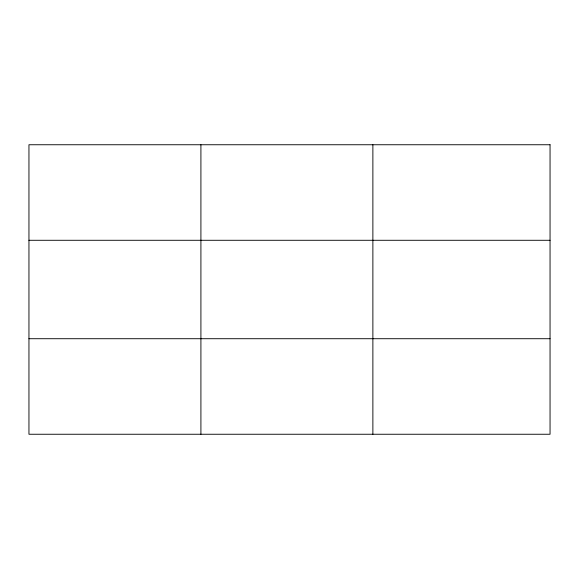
<?xml version="1.0" encoding="UTF-8"?>
<svg xmlns="http://www.w3.org/2000/svg" width="579" height="579" viewBox="0 0 579 579"><rect width="100%" height="100%" fill="white"/><g stroke="black" fill="none" stroke-linecap="round" stroke-linejoin="round"><path stroke-width="0.87" d="M200.913 434.25L200.913 144.75M372.876 434.25L372.876 144.75M28.95 240.285L550.05 240.285M28.95 338.715L550.05 338.715M550.05 144.75L28.95 144.75L28.95 434.25L550.05 434.25L550.05 144.75"/></g></svg>
